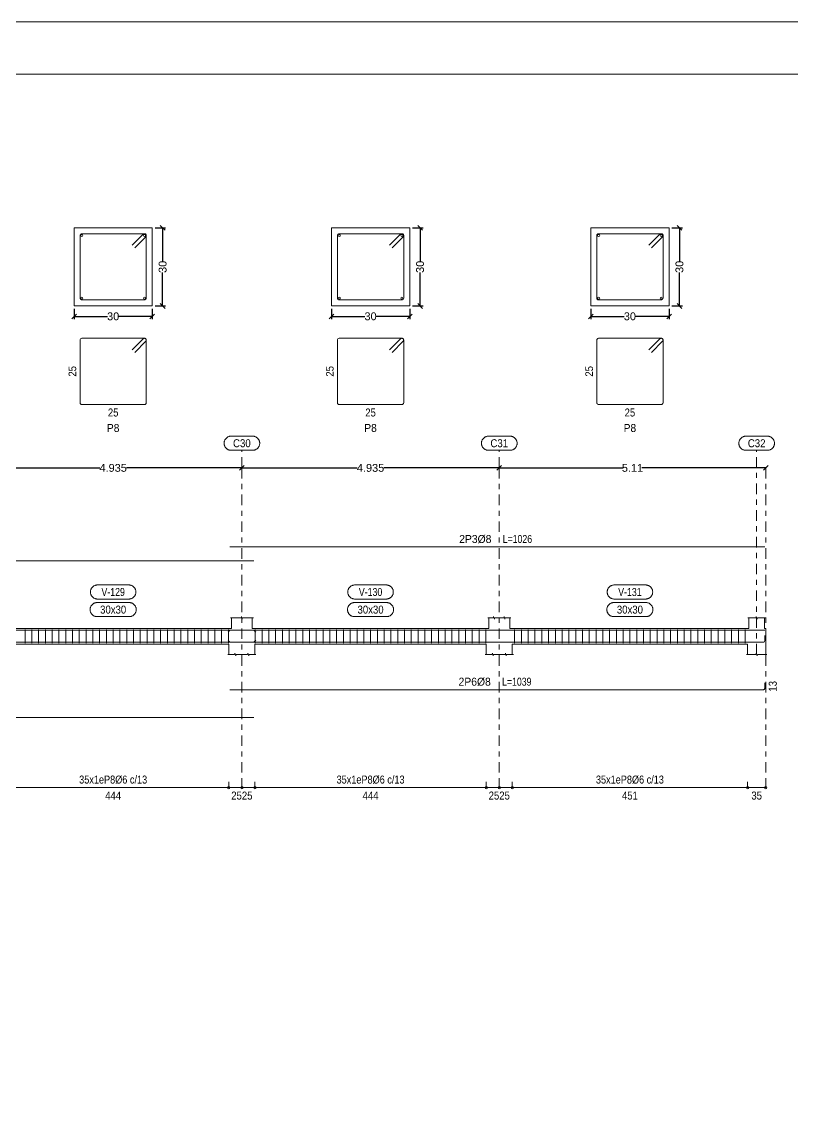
# Model space of a CAD drawing. Header units: millimetres. Extents: x 2 to 158, y -69 to 77.
# Drawn here: x 97.61 to 112.37, y -25.83 to -4.8 of the extents above; entities that cross this region are included whole.
import ezdxf
from ezdxf.enums import TextEntityAlignment as Align

# ---------------------------------------------------------------- set-up
doc = ezdxf.new("R2010")
doc.units = ezdxf.units.MM
doc.linetypes.add('CYPE_RAYAPUNTO', pattern=[0.4125, 0.2025, -0.105, 0, -0.105])
for name, color, linetype, lineweight in [('ALZ_ARM_LONG_ARM_TEXTOS', 3, 'Continuous', 9), ('ALZ_ARM_LONG_TXT_LONG', 3, 'Continuous', 9), ('ALZ_ARM_TRANS_TXT_EST', 3, 'Continuous', 9), ('ALZ_CONT_NUDOS', 122, 'Continuous', 9), ('ALZ_CONT_VIG_HORMIGON', 2, 'Continuous', 9), ('ALZ_COT_COT_ANCLAJES', 3, 'Continuous', 0), ('ALZ_COT_COT_EST', 3, 'Continuous', 0), ('ALZ_COT_COT_LIN_APOYOS', 2, 'CYPE_RAYAPUNTO', 0), ('ALZ_COT_LONGITUD_PROYECTADA', 122, 'Continuous', 0), ('ALZ_COT_TEXTOS_ESTRIBOS', 122, 'Continuous', 0), ('ALZ_REF_COT_LIN_AUX_COTA', 2, 'CYPE_RAYAPUNTO', 9), ('ALZ_REF_REF_NOMBRE', 3, 'Continuous', 9), ('ALZ_REF_REF_REFERENCIA', 3, 'Continuous', 9), ('ALZ_REF_TEXTO_REF_NOMBRE', 3, 'Continuous', 9), ('ALZ_REF_TEXTO_REF_REFERENCIA', 3, 'Continuous', 9), ('ARM_LONGITUDINAL_Ø8', 32, 'Continuous', 9), ('ARM_TRANSVERSAL_Ø6', 151, 'Continuous', 9), ('RECUAD_LIMITES', 2, 'Continuous', 0), ('RECUAD_MARCO', 1, 'Continuous', 20), ('SEC_CONT_VIG_HORMIGON_SECCION', 2, 'Continuous', 9), ('SEC_COTAS_SEC_DIM_VIGA', 122, 'Continuous', 0), ('SEC_COTAS_TEXTOS_DESPIECE_ESTRIBADO', 122, 'Continuous', 0), ('SEC_REF_TXT_POSICIONES_ARM_ESTRIBOS', 1, 'Continuous', 9)]:
    doc.layers.add(name, color=color, linetype=linetype, lineweight=lineweight)
doc.styles.add('CYPETXT_0.225_romans', font='arial.ttf', dxfattribs={"height": 0.15})
doc.styles.add('CYPETXT_romans', font='arial.ttf', dxfattribs={"height": 0.2})
doc.dimstyles.new('cype_oblique', dxfattribs={"dimtxt": 0.18, "dimasz": 0.18, "dimexe": 0.05625, "dimexo": 0.05625, "dimgap": 0, "dimtad": 0, "dimdec": 4, "dimzin": 0, "dimdsep": 46, "dimtxsty": 'CYPETXT_0.225_romans', "dimblk": 'OBLIQUE', "dimtsz": 0.045, "dimcen": 0.09, "dimadec": 0, "dimazin": 0, "dimtfac": 1, "dimtdec": 4, "dimtofl": 0, "dimtmove": 2, "dimatfit": 3, "dimfxl": 1, "dimtolj": 1, "dimtzin": 0, "dimarcsym": 0})

# ---------------------------------------------------------------- blocks, each defined once
blk = doc.blocks.new('*D140')
at = {"layer": 'Defpoints', "color": 0, "transparency": 16777216}
for p in [(98.605, -10.248), (100.105, -10.248), (100.105, -10.447)]:
    blk.add_point(p, dxfattribs=at)
at = {"layer": 'SEC_COTAS_SEC_DIM_VIGA', "color": 0, "lineweight": -2, "transparency": 16777216}
for p, q in [((98.56, -10.492), (98.65, -10.402)), ((98.605, -10.304), (98.605, -10.503)), ((98.605, -10.447), (99.248, -10.447)), ((100.105, -10.447), (99.462, -10.447)), ((100.06, -10.492), (100.15, -10.402)), ((100.105, -10.304), (100.105, -10.503))]:
    blk.add_line(p, q, dxfattribs=at)
at = {"layer": 'SEC_COTAS_SEC_DIM_VIGA', "color": 0, "transparency": 16777216, "insert": (99.355, -10.447), "char_height": 0.15, "attachment_point": 5, "style": 'CYPETXT_0.225_romans'}
blk.add_mtext('\\A1;30', dxfattribs=at)
blk = doc.blocks.new('_OBLIQUE')
at = {"color": 0, "linetype": 'ByBlock', "lineweight": -2}
blk.add_line((-0.5, -0.5), (0.5, 0.5), dxfattribs=at)
blk = doc.blocks.new('*D141')
at = {"layer": 'Defpoints', "color": 0, "transparency": 16777216}
for p in [(100.105, -8.748), (100.304, -8.748), (100.105, -10.248)]:
    blk.add_point(p, dxfattribs=at)
at = {"layer": 'SEC_COTAS_SEC_DIM_VIGA', "color": 0, "lineweight": -2, "transparency": 16777216}
for p, q in [((100.161, -8.748), (100.361, -8.748)), ((100.349, -8.793), (100.259, -8.703)), ((100.304, -8.748), (100.304, -9.39)), ((100.304, -10.248), (100.304, -9.605)), ((100.161, -10.248), (100.361, -10.248)), ((100.349, -10.293), (100.259, -10.203))]:
    blk.add_line(p, q, dxfattribs=at)
at = {"layer": 'SEC_COTAS_SEC_DIM_VIGA', "color": 0, "transparency": 16777216, "insert": (100.304, -9.498), "char_height": 0.15, "attachment_point": 5, "rotation": 90, "style": 'CYPETXT_0.225_romans'}
blk.add_mtext('\\A1;30', dxfattribs=at)
blk = doc.blocks.new('*D142')
at = {"layer": 'Defpoints', "color": 0, "transparency": 16777216}
for p in [(103.54, -10.248), (105.04, -10.248), (105.04, -10.447)]:
    blk.add_point(p, dxfattribs=at)
at = {"layer": 'SEC_COTAS_SEC_DIM_VIGA', "color": 0, "lineweight": -2, "transparency": 16777216}
for p, q in [((103.495, -10.492), (103.585, -10.402)), ((103.54, -10.304), (103.54, -10.503)), ((103.54, -10.447), (104.183, -10.447)), ((105.04, -10.447), (104.397, -10.447)), ((104.995, -10.492), (105.085, -10.402)), ((105.04, -10.304), (105.04, -10.503))]:
    blk.add_line(p, q, dxfattribs=at)
at = {"layer": 'SEC_COTAS_SEC_DIM_VIGA', "color": 0, "transparency": 16777216, "insert": (104.29, -10.447), "char_height": 0.15, "attachment_point": 5, "style": 'CYPETXT_0.225_romans'}
blk.add_mtext('\\A1;30', dxfattribs=at)
blk = doc.blocks.new('*D143')
at = {"layer": 'Defpoints', "color": 0, "transparency": 16777216}
for p in [(105.04, -8.748), (105.239, -8.748), (105.04, -10.248)]:
    blk.add_point(p, dxfattribs=at)
at = {"layer": 'SEC_COTAS_SEC_DIM_VIGA', "color": 0, "lineweight": -2, "transparency": 16777216}
for p, q in [((105.096, -8.748), (105.296, -8.748)), ((105.284, -8.793), (105.194, -8.703)), ((105.239, -8.748), (105.239, -9.39)), ((105.239, -10.248), (105.239, -9.605)), ((105.096, -10.248), (105.296, -10.248)), ((105.284, -10.293), (105.194, -10.203))]:
    blk.add_line(p, q, dxfattribs=at)
at = {"layer": 'SEC_COTAS_SEC_DIM_VIGA', "color": 0, "transparency": 16777216, "insert": (105.239, -9.498), "char_height": 0.15, "attachment_point": 5, "rotation": 90, "style": 'CYPETXT_0.225_romans'}
blk.add_mtext('\\A1;30', dxfattribs=at)
blk = doc.blocks.new('*D144')
at = {"layer": 'Defpoints', "color": 0, "transparency": 16777216}
for p in [(108.512, -10.248), (110.012, -10.248), (110.012, -10.447)]:
    blk.add_point(p, dxfattribs=at)
at = {"layer": 'SEC_COTAS_SEC_DIM_VIGA', "color": 0, "lineweight": -2, "transparency": 16777216}
for p, q in [((108.467, -10.492), (108.557, -10.402)), ((108.512, -10.304), (108.512, -10.503)), ((108.512, -10.447), (109.155, -10.447)), ((110.012, -10.447), (109.37, -10.447)), ((109.967, -10.492), (110.057, -10.402)), ((110.012, -10.304), (110.012, -10.503))]:
    blk.add_line(p, q, dxfattribs=at)
at = {"layer": 'SEC_COTAS_SEC_DIM_VIGA', "color": 0, "transparency": 16777216, "insert": (109.262, -10.447), "char_height": 0.15, "attachment_point": 5, "style": 'CYPETXT_0.225_romans'}
blk.add_mtext('\\A1;30', dxfattribs=at)
blk = doc.blocks.new('*D145')
at = {"layer": 'Defpoints', "color": 0, "transparency": 16777216}
for p in [(110.012, -8.748), (110.212, -8.748), (110.012, -10.248)]:
    blk.add_point(p, dxfattribs=at)
at = {"layer": 'SEC_COTAS_SEC_DIM_VIGA', "color": 0, "lineweight": -2, "transparency": 16777216}
for p, q in [((110.069, -8.748), (110.268, -8.748)), ((110.257, -8.793), (110.167, -8.703)), ((110.212, -8.748), (110.212, -9.39)), ((110.212, -10.248), (110.212, -9.605)), ((110.069, -10.248), (110.268, -10.248)), ((110.257, -10.293), (110.167, -10.203))]:
    blk.add_line(p, q, dxfattribs=at)
at = {"layer": 'SEC_COTAS_SEC_DIM_VIGA', "color": 0, "transparency": 16777216, "insert": (110.212, -9.498), "char_height": 0.15, "attachment_point": 5, "rotation": 90, "style": 'CYPETXT_0.225_romans'}
blk.add_mtext('\\A1;30', dxfattribs=at)
blk = doc.blocks.new('*D151')
at = {"layer": 'ALZ_COT_LONGITUD_PROYECTADA', "color": 0, "lineweight": -2, "transparency": 16777216}
for p, q in [((96.842, -13.396), (96.932, -13.306)), ((96.887, -13.351), (99.098, -13.351)), ((101.822, -13.351), (99.612, -13.351)), ((101.777, -13.396), (101.867, -13.306))]:
    blk.add_line(p, q, dxfattribs=at)
at = {"layer": 'Defpoints', "color": 0, "transparency": 16777216}
for p in [(96.887, -13.351), (96.887, -13.351), (101.822, -13.351)]:
    blk.add_point(p, dxfattribs=at)
at = {"layer": 'ALZ_COT_LONGITUD_PROYECTADA', "color": 0, "transparency": 16777216, "insert": (99.355, -13.351), "char_height": 0.15, "attachment_point": 5, "style": 'CYPETXT_0.225_romans'}
blk.add_mtext('\\A1;4.935', dxfattribs=at)
blk = doc.blocks.new('*D152')
at = {"layer": 'ALZ_COT_LONGITUD_PROYECTADA', "color": 0, "lineweight": -2, "transparency": 16777216}
for p, q in [((101.777, -13.396), (101.867, -13.306)), ((101.822, -13.351), (104.033, -13.351)), ((106.757, -13.351), (104.547, -13.351)), ((106.712, -13.396), (106.802, -13.306))]:
    blk.add_line(p, q, dxfattribs=at)
at = {"layer": 'Defpoints', "color": 0, "transparency": 16777216}
for p in [(101.822, -13.351), (101.822, -13.351), (106.757, -13.351)]:
    blk.add_point(p, dxfattribs=at)
at = {"layer": 'ALZ_COT_LONGITUD_PROYECTADA', "color": 0, "transparency": 16777216, "insert": (104.29, -13.351), "char_height": 0.15, "attachment_point": 5, "style": 'CYPETXT_0.225_romans'}
blk.add_mtext('\\A1;4.935', dxfattribs=at)
blk = doc.blocks.new('*D153')
at = {"layer": 'ALZ_COT_LONGITUD_PROYECTADA', "color": 0, "lineweight": -2, "transparency": 16777216}
for p, q in [((106.712, -13.396), (106.802, -13.306)), ((106.757, -13.351), (109.132, -13.351)), ((111.867, -13.351), (109.493, -13.351)), ((111.822, -13.396), (111.912, -13.306))]:
    blk.add_line(p, q, dxfattribs=at)
at = {"layer": 'Defpoints', "color": 0, "transparency": 16777216}
for p in [(106.757, -13.351), (106.757, -13.351), (111.867, -13.351)]:
    blk.add_point(p, dxfattribs=at)
at = {"layer": 'ALZ_COT_LONGITUD_PROYECTADA', "color": 0, "transparency": 16777216, "insert": (109.312, -13.351), "char_height": 0.15, "attachment_point": 5, "style": 'CYPETXT_0.225_romans'}
blk.add_mtext('\\A1;5.11', dxfattribs=at)

msp = doc.modelspace()

# ---------------------------------------------------------------- linework, layer by layer
at = {"layer": 'ALZ_CONT_NUDOS'}
for p, q in [((101.62248, -16.42611), (101.62248, -16.22611)), ((102.02248, -16.42611), (102.02248, -16.22611)), ((106.55748, -16.42611), (106.55748, -16.22611)), ((106.95748, -16.42611), (106.95748, -16.22611)), ((111.54248, -16.42611), (111.54248, -16.22611)), ((111.84248, -16.42611), (111.84248, -16.22611)), ((101.57248, -16.42611), (101.62248, -16.42611)), ((102.07248, -16.42611), (102.02248, -16.42611)), ((106.50748, -16.42611), (106.55748, -16.42611)), ((107.00748, -16.42611), (106.95748, -16.42611)), ((111.51748, -16.42611), (111.54248, -16.42611)), ((111.86748, -16.42611), (111.84248, -16.42611)), ((101.57248, -16.72611), (101.57248, -16.92611)), ((102.07248, -16.72611), (102.07248, -16.92611)), ((106.50748, -16.72611), (106.50748, -16.92611)), ((107.00748, -16.72611), (107.00748, -16.92611)), ((111.51748, -16.72611), (111.51748, -16.92611)), ((111.86748, -16.72611), (111.86748, -16.92611))]:
    msp.add_line(p, q, dxfattribs=at)
for points in [[(101.60248, -16.22611), (101.80748, -16.22611), (101.81498, -16.20111), (101.82998, -16.25111), (101.83748, -16.22611), (102.04248, -16.22611)], [(106.53748, -16.22611), (106.64248, -16.22611), (106.64998, -16.20111), (106.66498, -16.25111), (106.67248, -16.22611), (106.77748, -16.22611)], [(106.73748, -16.22611), (106.84248, -16.22611), (106.84998, -16.20111), (106.86498, -16.25111), (106.87248, -16.22611), (106.97748, -16.22611)], [(111.52248, -16.22611), (111.67748, -16.22611), (111.68498, -16.20111), (111.69998, -16.25111), (111.70748, -16.22611), (111.86248, -16.22611)], [(111.86748, -16.42611), (111.86748, -16.72611)], [(101.55248, -16.92611), (101.68248, -16.92611), (101.68998, -16.90111), (101.70498, -16.95111), (101.71248, -16.92611), (101.84248, -16.92611)], [(101.80248, -16.92611), (101.93248, -16.92611), (101.93998, -16.90111), (101.95498, -16.95111), (101.96248, -16.92611), (102.09248, -16.92611)], [(106.48748, -16.92611), (106.61748, -16.92611), (106.62498, -16.90111), (106.63998, -16.95111), (106.64748, -16.92611), (106.77748, -16.92611)], [(106.73748, -16.92611), (106.86748, -16.92611), (106.87498, -16.90111), (106.88998, -16.95111), (106.89748, -16.92611), (107.02748, -16.92611)], [(111.49748, -16.92611), (111.67748, -16.92611), (111.68498, -16.90111), (111.69998, -16.95111), (111.70748, -16.92611), (111.88748, -16.92611)]]:
    msp.add_lwpolyline(points, dxfattribs=at)
at = {"layer": 'ALZ_CONT_VIG_HORMIGON'}
for p, q in [((97.13748, -16.42611), (101.57248, -16.42611)), ((102.07248, -16.42611), (106.50748, -16.42611)), ((107.00748, -16.42611), (111.51748, -16.42611)), ((97.13748, -16.72611), (101.57248, -16.72611)), ((102.07248, -16.72611), (106.50748, -16.72611)), ((107.00748, -16.72611), (111.51748, -16.72611))]:
    msp.add_line(p, q, dxfattribs=at)
at = {"layer": 'ALZ_COT_COT_EST'}
for p, q in [((101.57248, -19.47642), (101.57248, -19.36392)), ((101.82248, -19.47642), (101.82248, -19.36392)), ((102.07248, -19.47642), (102.07248, -19.36392)), ((106.50748, -19.47642), (106.50748, -19.36392)), ((106.75748, -19.47642), (106.75748, -19.36392)), ((107.00748, -19.47642), (107.00748, -19.36392)), ((111.51748, -19.47642), (111.51748, -19.36392))]:
    msp.add_line(p, q, dxfattribs=at)
for points in [[(97.13748, -19.47642), (101.57248, -19.47642), (101.57248, -19.36392)], [(101.57248, -19.47642), (101.82248, -19.47642), (101.82248, -19.36392)], [(101.82248, -19.47642), (102.07248, -19.47642), (102.07248, -19.36392)], [(102.07248, -19.47642), (106.50748, -19.47642), (106.50748, -19.36392)], [(106.50748, -19.47642), (106.75748, -19.47642), (106.75748, -19.36392)], [(106.75748, -19.47642), (107.00748, -19.47642), (107.00748, -19.36392)], [(107.00748, -19.47642), (111.51748, -19.47642), (111.51748, -19.36392)], [(111.51748, -19.47642), (111.86748, -19.47642), (111.86748, -19.36392)]]:
    msp.add_lwpolyline(points, dxfattribs=at)
for centre in [(101.57248, -19.47642), (101.57248, -19.47642), (101.82248, -19.47642), (101.82248, -19.47642), (102.07248, -19.47642), (102.07248, -19.47642), (106.50748, -19.47642), (106.50748, -19.47642), (106.75748, -19.47642), (106.75748, -19.47642), (107.00748, -19.47642), (107.00748, -19.47642), (111.51748, -19.47642), (111.51748, -19.47642), (111.86748, -19.47642)]:
    msp.add_circle(centre, 0.0225, dxfattribs=at)
at = {"layer": 'ALZ_COT_COT_LIN_APOYOS'}
for p, q in [((101.82248, -13.35053), (101.82248, -19.47642)), ((106.75748, -13.35053), (106.75748, -19.47642)), ((111.86748, -13.35053), (111.86748, -19.47642))]:
    msp.add_line(p, q, dxfattribs=at)
at = {"layer": 'ALZ_REF_COT_LIN_AUX_COTA'}
for p, q in [((101.82248, -13.35053), (101.82248, -13.01303)), ((106.75748, -13.35053), (106.75748, -13.01303)), ((111.69248, -13.35053), (111.69248, -13.01303)), ((111.69248, -16.92611), (111.69248, -13.35053))]:
    msp.add_line(p, q, dxfattribs=at)
at = {"layer": 'ALZ_REF_REF_NOMBRE'}
for points in [[(99.65648, -15.59361), (99.6655, -15.59391), (99.67447, -15.59481), (99.68337, -15.59631), (99.69215, -15.5984), (99.70076, -15.60108), (99.70918, -15.60432), (99.71737, -15.60812), (99.72528, -15.61245), (99.73288, -15.61731), (99.74014, -15.62266), (99.74703, -15.62848), (99.75352, -15.63476), (99.75957, -15.64145), (99.76516, -15.64853), (99.77027, -15.65597), (99.77487, -15.66373), (99.77894, -15.67178), (99.78246, -15.68009), (99.78542, -15.68861), (99.7878, -15.69731), (99.7896, -15.70615), (99.7908, -15.71509), (99.7914, -15.7241), (99.7914, -15.73312), (99.7908, -15.74212), (99.7896, -15.75106), (99.7878, -15.7599), (99.78542, -15.7686), (99.78246, -15.77713), (99.77894, -15.78543), (99.77487, -15.79349), (99.77027, -15.80125), (99.76516, -15.80869), (99.75957, -15.81577), (99.75352, -15.82246), (99.74703, -15.82873), (99.74014, -15.83456), (99.73288, -15.83991), (99.72528, -15.84476), (99.71737, -15.8491), (99.70918, -15.8529), (99.70076, -15.85614), (99.69215, -15.85881), (99.68337, -15.8609), (99.67447, -15.8624), (99.6655, -15.86331), (99.65648, -15.86361), (99.05348, -15.86361), (99.04446, -15.86331), (99.03548, -15.8624), (99.02659, -15.8609), (99.01781, -15.85881), (99.0092, -15.85614), (99.00078, -15.8529), (98.99259, -15.8491), (98.98468, -15.84476), (98.97708, -15.83991), (98.96981, -15.83456), (98.96292, -15.82873), (98.95644, -15.82246), (98.95039, -15.81577), (98.94479, -15.80869), (98.93969, -15.80125), (98.93509, -15.79349), (98.93102, -15.78543), (98.9275, -15.77713), (98.92454, -15.7686), (98.92216, -15.7599), (98.92036, -15.75106), (98.91916, -15.74212), (98.91855, -15.73312), (98.91855, -15.7241), (98.91916, -15.71509), (98.92036, -15.70615), (98.92216, -15.69731), (98.92454, -15.68861), (98.9275, -15.68009), (98.93102, -15.67178), (98.93509, -15.66373), (98.93969, -15.65597), (98.94479, -15.64853), (98.95039, -15.64145), (98.95644, -15.63476), (98.96292, -15.62848), (98.96981, -15.62266), (98.97708, -15.61731), (98.98468, -15.61245), (98.99259, -15.60812), (99.00078, -15.60432), (99.0092, -15.60108), (99.01781, -15.5984), (99.02659, -15.59631), (99.03548, -15.59481), (99.04446, -15.59391), (99.05348, -15.59361), (99.65648, -15.59361)], [(104.59148, -15.59361), (104.6005, -15.59391), (104.60947, -15.59481), (104.61837, -15.59631), (104.62715, -15.5984), (104.63576, -15.60108), (104.64418, -15.60432), (104.65237, -15.60812), (104.66028, -15.61245), (104.66788, -15.61731), (104.67514, -15.62266), (104.68203, -15.62848), (104.68852, -15.63476), (104.69457, -15.64145), (104.70016, -15.64853), (104.70527, -15.65597), (104.70987, -15.66373), (104.71394, -15.67178), (104.71746, -15.68009), (104.72042, -15.68861), (104.7228, -15.69731), (104.7246, -15.70615), (104.7258, -15.71509), (104.7264, -15.7241), (104.7264, -15.73312), (104.7258, -15.74212), (104.7246, -15.75106), (104.7228, -15.7599), (104.72042, -15.7686), (104.71746, -15.77713), (104.71394, -15.78543), (104.70987, -15.79349), (104.70527, -15.80125), (104.70016, -15.80869), (104.69457, -15.81577), (104.68852, -15.82246), (104.68203, -15.82873), (104.67514, -15.83456), (104.66788, -15.83991), (104.66028, -15.84476), (104.65237, -15.8491), (104.64418, -15.8529), (104.63576, -15.85614), (104.62715, -15.85881), (104.61837, -15.8609), (104.60947, -15.8624), (104.6005, -15.86331), (104.59148, -15.86361), (103.98848, -15.86361), (103.97946, -15.86331), (103.97048, -15.8624), (103.96159, -15.8609), (103.95281, -15.85881), (103.9442, -15.85614), (103.93578, -15.8529), (103.92759, -15.8491), (103.91968, -15.84476), (103.91208, -15.83991), (103.90481, -15.83456), (103.89792, -15.82873), (103.89144, -15.82246), (103.88539, -15.81577), (103.87979, -15.80869), (103.87469, -15.80125), (103.87009, -15.79349), (103.86602, -15.78543), (103.8625, -15.77713), (103.85954, -15.7686), (103.85716, -15.7599), (103.85536, -15.75106), (103.85416, -15.74212), (103.85355, -15.73312), (103.85355, -15.7241), (103.85416, -15.71509), (103.85536, -15.70615), (103.85716, -15.69731), (103.85954, -15.68861), (103.8625, -15.68009), (103.86602, -15.67178), (103.87009, -15.66373), (103.87469, -15.65597), (103.87979, -15.64853), (103.88539, -15.64145), (103.89144, -15.63476), (103.89792, -15.62848), (103.90481, -15.62266), (103.91208, -15.61731), (103.91968, -15.61245), (103.92759, -15.60812), (103.93578, -15.60432), (103.9442, -15.60108), (103.95281, -15.5984), (103.96159, -15.59631), (103.97048, -15.59481), (103.97946, -15.59391), (103.98848, -15.59361), (104.59148, -15.59361)], [(109.56398, -15.59361), (109.573, -15.59391), (109.58197, -15.59481), (109.59087, -15.59631), (109.59965, -15.5984), (109.60826, -15.60108), (109.61668, -15.60432), (109.62487, -15.60812), (109.63278, -15.61245), (109.64038, -15.61731), (109.64764, -15.62266), (109.65453, -15.62848), (109.66102, -15.63476), (109.66707, -15.64145), (109.67266, -15.64853), (109.67777, -15.65597), (109.68237, -15.66373), (109.68644, -15.67178), (109.68996, -15.68009), (109.69292, -15.68861), (109.6953, -15.69731), (109.6971, -15.70615), (109.6983, -15.71509), (109.6989, -15.7241), (109.6989, -15.73312), (109.6983, -15.74212), (109.6971, -15.75106), (109.6953, -15.7599), (109.69292, -15.7686), (109.68996, -15.77713), (109.68644, -15.78543), (109.68237, -15.79349), (109.67777, -15.80125), (109.67266, -15.80869), (109.66707, -15.81577), (109.66102, -15.82246), (109.65453, -15.82873), (109.64764, -15.83456), (109.64038, -15.83991), (109.63278, -15.84476), (109.62487, -15.8491), (109.61668, -15.8529), (109.60826, -15.85614), (109.59965, -15.85881), (109.59087, -15.8609), (109.58197, -15.8624), (109.573, -15.86331), (109.56398, -15.86361), (108.96098, -15.86361), (108.95196, -15.86331), (108.94298, -15.8624), (108.93409, -15.8609), (108.92531, -15.85881), (108.9167, -15.85614), (108.90828, -15.8529), (108.90009, -15.8491), (108.89218, -15.84476), (108.88458, -15.83991), (108.87731, -15.83456), (108.87042, -15.82873), (108.86394, -15.82246), (108.85789, -15.81577), (108.85229, -15.80869), (108.84719, -15.80125), (108.84259, -15.79349), (108.83852, -15.78543), (108.835, -15.77713), (108.83204, -15.7686), (108.82966, -15.7599), (108.82786, -15.75106), (108.82666, -15.74212), (108.82605, -15.73312), (108.82605, -15.7241), (108.82666, -15.71509), (108.82786, -15.70615), (108.82966, -15.69731), (108.83204, -15.68861), (108.835, -15.68009), (108.83852, -15.67178), (108.84259, -15.66373), (108.84719, -15.65597), (108.85229, -15.64853), (108.85789, -15.64145), (108.86394, -15.63476), (108.87042, -15.62848), (108.87731, -15.62266), (108.88458, -15.61731), (108.89218, -15.61245), (108.90009, -15.60812), (108.90828, -15.60432), (108.9167, -15.60108), (108.92531, -15.5984), (108.93409, -15.59631), (108.94298, -15.59481), (108.95196, -15.59391), (108.96098, -15.59361), (109.56398, -15.59361)], [(99.6621, -15.93111), (99.67112, -15.93141), (99.6801, -15.93231), (99.68899, -15.93381), (99.69777, -15.9359), (99.70639, -15.93858), (99.71481, -15.94182), (99.72299, -15.94562), (99.7309, -15.94995), (99.73851, -15.95481), (99.74577, -15.96016), (99.75266, -15.96598), (99.75914, -15.97226), (99.7652, -15.97895), (99.77079, -15.98603), (99.77589, -15.99347), (99.78049, -16.00123), (99.78456, -16.00928), (99.78808, -16.01759), (99.79104, -16.02611), (99.79343, -16.03481), (99.79522, -16.04365), (99.79643, -16.05259), (99.79703, -16.0616), (99.79703, -16.07062), (99.79643, -16.07962), (99.79522, -16.08856), (99.79343, -16.0974), (99.79104, -16.1061), (99.78808, -16.11463), (99.78456, -16.12293), (99.78049, -16.13099), (99.77589, -16.13875), (99.77079, -16.14619), (99.7652, -16.15327), (99.75914, -16.15996), (99.75266, -16.16623), (99.74577, -16.17206), (99.73851, -16.17741), (99.7309, -16.18226), (99.72299, -16.1866), (99.71481, -16.1904), (99.70639, -16.19364), (99.69777, -16.19631), (99.68899, -16.1984), (99.6801, -16.1999), (99.67112, -16.20081), (99.6621, -16.20111), (99.04785, -16.20111), (99.03884, -16.20081), (99.02986, -16.1999), (99.02096, -16.1984), (99.01219, -16.19631), (99.00357, -16.19364), (98.99515, -16.1904), (98.98697, -16.1866), (98.97906, -16.18226), (98.97145, -16.17741), (98.96419, -16.17206), (98.9573, -16.16623), (98.95081, -16.15996), (98.94476, -16.15327), (98.93917, -16.14619), (98.93406, -16.13875), (98.92947, -16.13099), (98.9254, -16.12293), (98.92187, -16.11463), (98.91891, -16.1061), (98.91653, -16.0974), (98.91473, -16.08856), (98.91353, -16.07962), (98.91293, -16.07062), (98.91293, -16.0616), (98.91353, -16.05259), (98.91473, -16.04365), (98.91653, -16.03481), (98.91891, -16.02611), (98.92187, -16.01759), (98.9254, -16.00928), (98.92947, -16.00123), (98.93406, -15.99347), (98.93917, -15.98603), (98.94476, -15.97895), (98.95081, -15.97226), (98.9573, -15.96598), (98.96419, -15.96016), (98.97145, -15.95481), (98.97906, -15.94995), (98.98697, -15.94562), (98.99515, -15.94182), (99.00357, -15.93858), (99.01219, -15.9359), (99.02096, -15.93381), (99.02986, -15.93231), (99.03884, -15.93141), (99.04785, -15.93111), (99.6621, -15.93111)], [(104.5971, -15.93111), (104.60612, -15.93141), (104.6151, -15.93231), (104.62399, -15.93381), (104.63277, -15.9359), (104.64139, -15.93858), (104.64981, -15.94182), (104.65799, -15.94562), (104.6659, -15.94995), (104.67351, -15.95481), (104.68077, -15.96016), (104.68766, -15.96598), (104.69414, -15.97226), (104.7002, -15.97895), (104.70579, -15.98603), (104.71089, -15.99347), (104.71549, -16.00123), (104.71956, -16.00928), (104.72308, -16.01759), (104.72604, -16.02611), (104.72843, -16.03481), (104.73022, -16.04365), (104.73143, -16.05259), (104.73203, -16.0616), (104.73203, -16.07062), (104.73143, -16.07962), (104.73022, -16.08856), (104.72843, -16.0974), (104.72604, -16.1061), (104.72308, -16.11463), (104.71956, -16.12293), (104.71549, -16.13099), (104.71089, -16.13875), (104.70579, -16.14619), (104.7002, -16.15327), (104.69414, -16.15996), (104.68766, -16.16623), (104.68077, -16.17206), (104.67351, -16.17741), (104.6659, -16.18226), (104.65799, -16.1866), (104.64981, -16.1904), (104.64139, -16.19364), (104.63277, -16.19631), (104.62399, -16.1984), (104.6151, -16.1999), (104.60612, -16.20081), (104.5971, -16.20111), (103.98285, -16.20111), (103.97384, -16.20081), (103.96486, -16.1999), (103.95596, -16.1984), (103.94719, -16.19631), (103.93857, -16.19364), (103.93015, -16.1904), (103.92197, -16.1866), (103.91406, -16.18226), (103.90645, -16.17741), (103.89919, -16.17206), (103.8923, -16.16623), (103.88581, -16.15996), (103.87976, -16.15327), (103.87417, -16.14619), (103.86906, -16.13875), (103.86447, -16.13099), (103.8604, -16.12293), (103.85687, -16.11463), (103.85391, -16.1061), (103.85153, -16.0974), (103.84973, -16.08856), (103.84853, -16.07962), (103.84793, -16.07062), (103.84793, -16.0616), (103.84853, -16.05259), (103.84973, -16.04365), (103.85153, -16.03481), (103.85391, -16.02611), (103.85687, -16.01759), (103.8604, -16.00928), (103.86447, -16.00123), (103.86906, -15.99347), (103.87417, -15.98603), (103.87976, -15.97895), (103.88581, -15.97226), (103.8923, -15.96598), (103.89919, -15.96016), (103.90645, -15.95481), (103.91406, -15.94995), (103.92197, -15.94562), (103.93015, -15.94182), (103.93857, -15.93858), (103.94719, -15.9359), (103.95596, -15.93381), (103.96486, -15.93231), (103.97384, -15.93141), (103.98285, -15.93111), (104.5971, -15.93111)], [(109.5696, -15.93111), (109.57862, -15.93141), (109.5876, -15.93231), (109.59649, -15.93381), (109.60527, -15.9359), (109.61389, -15.93858), (109.62231, -15.94182), (109.63049, -15.94562), (109.6384, -15.94995), (109.64601, -15.95481), (109.65327, -15.96016), (109.66016, -15.96598), (109.66664, -15.97226), (109.6727, -15.97895), (109.67829, -15.98603), (109.68339, -15.99347), (109.68799, -16.00123), (109.69206, -16.00928), (109.69558, -16.01759), (109.69854, -16.02611), (109.70093, -16.03481), (109.70272, -16.04365), (109.70393, -16.05259), (109.70453, -16.0616), (109.70453, -16.07062), (109.70393, -16.07962), (109.70272, -16.08856), (109.70093, -16.0974), (109.69854, -16.1061), (109.69558, -16.11463), (109.69206, -16.12293), (109.68799, -16.13099), (109.68339, -16.13875), (109.67829, -16.14619), (109.6727, -16.15327), (109.66664, -16.15996), (109.66016, -16.16623), (109.65327, -16.17206), (109.64601, -16.17741), (109.6384, -16.18226), (109.63049, -16.1866), (109.62231, -16.1904), (109.61389, -16.19364), (109.60527, -16.19631), (109.59649, -16.1984), (109.5876, -16.1999), (109.57862, -16.20081), (109.5696, -16.20111), (108.95535, -16.20111), (108.94634, -16.20081), (108.93736, -16.1999), (108.92846, -16.1984), (108.91969, -16.19631), (108.91107, -16.19364), (108.90265, -16.1904), (108.89447, -16.1866), (108.88656, -16.18226), (108.87895, -16.17741), (108.87169, -16.17206), (108.8648, -16.16623), (108.85831, -16.15996), (108.85226, -16.15327), (108.84667, -16.14619), (108.84156, -16.13875), (108.83697, -16.13099), (108.8329, -16.12293), (108.82937, -16.11463), (108.82641, -16.1061), (108.82403, -16.0974), (108.82223, -16.08856), (108.82103, -16.07962), (108.82043, -16.07062), (108.82043, -16.0616), (108.82103, -16.05259), (108.82223, -16.04365), (108.82403, -16.03481), (108.82641, -16.02611), (108.82937, -16.01759), (108.8329, -16.00928), (108.83697, -16.00123), (108.84156, -15.99347), (108.84667, -15.98603), (108.85226, -15.97895), (108.85831, -15.97226), (108.8648, -15.96598), (108.87169, -15.96016), (108.87895, -15.95481), (108.88656, -15.94995), (108.89447, -15.94562), (108.90265, -15.94182), (108.91107, -15.93858), (108.91969, -15.9359), (108.92846, -15.93381), (108.93736, -15.93231), (108.94634, -15.93141), (108.95535, -15.93111), (109.5696, -15.93111)]]:
    msp.add_lwpolyline(points, close=True, dxfattribs=at)
at = {"layer": 'ALZ_REF_REF_REFERENCIA'}
for points in [[(102.02948, -12.74303), (102.0385, -12.74333), (102.04747, -12.74424), (102.05637, -12.74574), (102.06515, -12.74783), (102.07376, -12.7505), (102.08218, -12.75374), (102.09037, -12.75754), (102.09828, -12.76188), (102.10588, -12.76673), (102.11314, -12.77208), (102.12003, -12.77791), (102.12652, -12.78418), (102.13257, -12.79087), (102.13816, -12.79795), (102.14327, -12.80539), (102.14787, -12.81315), (102.15194, -12.8212), (102.15546, -12.82951), (102.15842, -12.83803), (102.1608, -12.84674), (102.1626, -12.85558), (102.1638, -12.86452), (102.1644, -12.87352), (102.1644, -12.88254), (102.1638, -12.89154), (102.1626, -12.90049), (102.1608, -12.90933), (102.15842, -12.91803), (102.15546, -12.92655), (102.15194, -12.93486), (102.14787, -12.94291), (102.14327, -12.95067), (102.13816, -12.95811), (102.13257, -12.96519), (102.12652, -12.97188), (102.12003, -12.97815), (102.11314, -12.98398), (102.10588, -12.98933), (102.09828, -12.99419), (102.09037, -12.99852), (102.08218, -13.00232), (102.07376, -13.00556), (102.06515, -13.00823), (102.05637, -13.01033), (102.04747, -13.01183), (102.0385, -13.01273), (102.02948, -13.01303), (101.61548, -13.01303), (101.60646, -13.01273), (101.59748, -13.01183), (101.58859, -13.01033), (101.57981, -13.00823), (101.5712, -13.00556), (101.56278, -13.00232), (101.55459, -12.99852), (101.54668, -12.99419), (101.53908, -12.98933), (101.53181, -12.98398), (101.52492, -12.97815), (101.51844, -12.97188), (101.51239, -12.96519), (101.50679, -12.95811), (101.50169, -12.95067), (101.49709, -12.94291), (101.49302, -12.93486), (101.4895, -12.92655), (101.48654, -12.91803), (101.48416, -12.90933), (101.48236, -12.90049), (101.48116, -12.89154), (101.48055, -12.88254), (101.48055, -12.87352), (101.48116, -12.86452), (101.48236, -12.85558), (101.48416, -12.84674), (101.48654, -12.83803), (101.4895, -12.82951), (101.49302, -12.8212), (101.49709, -12.81315), (101.50169, -12.80539), (101.50679, -12.79795), (101.51239, -12.79087), (101.51844, -12.78418), (101.52492, -12.77791), (101.53181, -12.77208), (101.53908, -12.76673), (101.54668, -12.76188), (101.55459, -12.75754), (101.56278, -12.75374), (101.5712, -12.7505), (101.57981, -12.74783), (101.58859, -12.74574), (101.59748, -12.74424), (101.60646, -12.74333), (101.61548, -12.74303), (102.02948, -12.74303)], [(106.96448, -12.74303), (106.9735, -12.74333), (106.98247, -12.74424), (106.99137, -12.74574), (107.00015, -12.74783), (107.00876, -12.7505), (107.01718, -12.75374), (107.02537, -12.75754), (107.03328, -12.76188), (107.04088, -12.76673), (107.04814, -12.77208), (107.05503, -12.77791), (107.06152, -12.78418), (107.06757, -12.79087), (107.07316, -12.79795), (107.07827, -12.80539), (107.08287, -12.81315), (107.08694, -12.8212), (107.09046, -12.82951), (107.09342, -12.83803), (107.0958, -12.84674), (107.0976, -12.85558), (107.0988, -12.86452), (107.0994, -12.87352), (107.0994, -12.88254), (107.0988, -12.89154), (107.0976, -12.90049), (107.0958, -12.90933), (107.09342, -12.91803), (107.09046, -12.92655), (107.08694, -12.93486), (107.08287, -12.94291), (107.07827, -12.95067), (107.07316, -12.95811), (107.06757, -12.96519), (107.06152, -12.97188), (107.05503, -12.97815), (107.04814, -12.98398), (107.04088, -12.98933), (107.03328, -12.99419), (107.02537, -12.99852), (107.01718, -13.00232), (107.00876, -13.00556), (107.00015, -13.00823), (106.99137, -13.01033), (106.98247, -13.01183), (106.9735, -13.01273), (106.96448, -13.01303), (106.55048, -13.01303), (106.54146, -13.01273), (106.53248, -13.01183), (106.52359, -13.01033), (106.51481, -13.00823), (106.5062, -13.00556), (106.49778, -13.00232), (106.48959, -12.99852), (106.48168, -12.99419), (106.47408, -12.98933), (106.46681, -12.98398), (106.45992, -12.97815), (106.45344, -12.97188), (106.44739, -12.96519), (106.44179, -12.95811), (106.43669, -12.95067), (106.43209, -12.94291), (106.42802, -12.93486), (106.4245, -12.92655), (106.42154, -12.91803), (106.41916, -12.90933), (106.41736, -12.90049), (106.41616, -12.89154), (106.41555, -12.88254), (106.41555, -12.87352), (106.41616, -12.86452), (106.41736, -12.85558), (106.41916, -12.84674), (106.42154, -12.83803), (106.4245, -12.82951), (106.42802, -12.8212), (106.43209, -12.81315), (106.43669, -12.80539), (106.44179, -12.79795), (106.44739, -12.79087), (106.45344, -12.78418), (106.45992, -12.77791), (106.46681, -12.77208), (106.47408, -12.76673), (106.48168, -12.76188), (106.48959, -12.75754), (106.49778, -12.75374), (106.5062, -12.7505), (106.51481, -12.74783), (106.52359, -12.74574), (106.53248, -12.74424), (106.54146, -12.74333), (106.55048, -12.74303), (106.96448, -12.74303)], [(111.89948, -12.74303), (111.9085, -12.74333), (111.91747, -12.74424), (111.92637, -12.74574), (111.93515, -12.74783), (111.94376, -12.7505), (111.95218, -12.75374), (111.96037, -12.75754), (111.96828, -12.76188), (111.97588, -12.76673), (111.98314, -12.77208), (111.99003, -12.77791), (111.99652, -12.78418), (112.00257, -12.79087), (112.00816, -12.79795), (112.01327, -12.80539), (112.01787, -12.81315), (112.02194, -12.8212), (112.02546, -12.82951), (112.02842, -12.83803), (112.0308, -12.84674), (112.0326, -12.85558), (112.0338, -12.86452), (112.0344, -12.87352), (112.0344, -12.88254), (112.0338, -12.89154), (112.0326, -12.90049), (112.0308, -12.90933), (112.02842, -12.91803), (112.02546, -12.92655), (112.02194, -12.93486), (112.01787, -12.94291), (112.01327, -12.95067), (112.00816, -12.95811), (112.00257, -12.96519), (111.99652, -12.97188), (111.99003, -12.97815), (111.98314, -12.98398), (111.97588, -12.98933), (111.96828, -12.99419), (111.96037, -12.99852), (111.95218, -13.00232), (111.94376, -13.00556), (111.93515, -13.00823), (111.92637, -13.01033), (111.91747, -13.01183), (111.9085, -13.01273), (111.89948, -13.01303), (111.48548, -13.01303), (111.47646, -13.01273), (111.46748, -13.01183), (111.45859, -13.01033), (111.44981, -13.00823), (111.4412, -13.00556), (111.43278, -13.00232), (111.42459, -12.99852), (111.41668, -12.99419), (111.40908, -12.98933), (111.40181, -12.98398), (111.39492, -12.97815), (111.38844, -12.97188), (111.38239, -12.96519), (111.37679, -12.95811), (111.37169, -12.95067), (111.36709, -12.94291), (111.36302, -12.93486), (111.3595, -12.92655), (111.35654, -12.91803), (111.35416, -12.90933), (111.35236, -12.90049), (111.35116, -12.89154), (111.35055, -12.88254), (111.35055, -12.87352), (111.35116, -12.86452), (111.35236, -12.85558), (111.35416, -12.84674), (111.35654, -12.83803), (111.3595, -12.82951), (111.36302, -12.8212), (111.36709, -12.81315), (111.37169, -12.80539), (111.37679, -12.79795), (111.38239, -12.79087), (111.38844, -12.78418), (111.39492, -12.77791), (111.40181, -12.77208), (111.40908, -12.76673), (111.41668, -12.76188), (111.42459, -12.75754), (111.43278, -12.75374), (111.4412, -12.7505), (111.44981, -12.74783), (111.45859, -12.74574), (111.46748, -12.74424), (111.47646, -12.74333), (111.48548, -12.74303), (111.89948, -12.74303)]]:
    msp.add_lwpolyline(points, close=True, dxfattribs=at)
at = {"layer": 'ARM_LONGITUDINAL_Ø8'}
for p, q in [((101.59248, -16.46211), (101.55712, -16.49746)), ((102.05248, -16.46211), (102.08783, -16.49746)), ((101.59248, -16.69011), (101.55668, -16.6552)), ((102.05248, -16.69011), (102.08783, -16.65475))]:
    msp.add_line(p, q, dxfattribs=at)
for points in [[(111.84748, -14.86608), (101.59248, -14.86608)], [(91.72248, -15.13361), (102.05248, -15.13361)], [(91.72248, -16.46211), (102.05248, -16.46211)], [(111.84748, -16.46211), (101.59248, -16.46211)], [(111.84748, -16.56011), (111.84748, -16.66611), (111.84565, -16.67529), (111.84045, -16.68308), (111.83266, -16.68828), (111.82348, -16.69011), (101.59248, -16.69011)], [(91.72248, -16.69011), (102.05248, -16.69011)], [(111.84748, -17.47111), (111.84748, -17.57711), (111.84565, -17.58629), (111.84045, -17.59408), (111.83266, -17.59928), (111.82348, -17.60111), (101.59248, -17.60111)], [(91.72248, -18.13615), (102.05248, -18.13615)]]:
    msp.add_lwpolyline(points, dxfattribs=at)
for centre in [(98.75498, -8.89753), (99.95498, -8.89753), (103.68998, -8.89753), (104.88998, -8.89753), (108.66248, -8.89753), (109.86248, -8.89753), (98.75498, -10.09753), (99.95498, -10.09753), (103.68998, -10.09753), (104.88998, -10.09753), (108.66248, -10.09753), (109.86248, -10.09753)]:
    msp.add_circle(centre, 0.02, dxfattribs=at)
at = {"layer": 'ARM_TRANSVERSAL_Ø6'}
for p, q in [((97.66498, -16.44611), (97.66498, -16.70611)), ((97.79498, -16.44611), (97.79498, -16.70611)), ((97.92498, -16.44611), (97.92498, -16.70611)), ((98.05498, -16.44611), (98.05498, -16.70611)), ((98.18498, -16.44611), (98.18498, -16.70611)), ((98.31498, -16.44611), (98.31498, -16.70611)), ((98.44498, -16.44611), (98.44498, -16.70611)), ((98.57498, -16.44611), (98.57498, -16.70611)), ((98.70498, -16.44611), (98.70498, -16.70611)), ((98.83498, -16.44611), (98.83498, -16.70611)), ((98.96498, -16.44611), (98.96498, -16.70611)), ((99.09498, -16.44611), (99.09498, -16.70611)), ((99.22498, -16.44611), (99.22498, -16.70611)), ((99.35498, -16.44611), (99.35498, -16.70611)), ((99.48498, -16.44611), (99.48498, -16.70611)), ((99.61498, -16.44611), (99.61498, -16.70611)), ((99.74498, -16.44611), (99.74498, -16.70611)), ((99.87498, -16.44611), (99.87498, -16.70611)), ((100.00498, -16.44611), (100.00498, -16.70611)), ((100.13498, -16.44611), (100.13498, -16.70611)), ((100.26498, -16.44611), (100.26498, -16.70611)), ((100.39498, -16.44611), (100.39498, -16.70611)), ((100.52498, -16.44611), (100.52498, -16.70611)), ((100.65498, -16.44611), (100.65498, -16.70611)), ((100.78498, -16.44611), (100.78498, -16.70611)), ((100.91498, -16.44611), (100.91498, -16.70611)), ((101.04498, -16.44611), (101.04498, -16.70611)), ((101.17498, -16.44611), (101.17498, -16.70611)), ((101.30498, -16.44611), (101.30498, -16.70611)), ((101.43498, -16.44611), (101.43498, -16.70611)), ((101.56498, -16.44611), (101.56498, -16.70611)), ((102.07998, -16.44611), (102.07998, -16.70611)), ((102.20998, -16.44611), (102.20998, -16.70611)), ((102.33998, -16.44611), (102.33998, -16.70611)), ((102.46998, -16.44611), (102.46998, -16.70611)), ((102.59998, -16.44611), (102.59998, -16.70611)), ((102.72998, -16.44611), (102.72998, -16.70611)), ((102.85998, -16.44611), (102.85998, -16.70611)), ((102.98998, -16.44611), (102.98998, -16.70611)), ((103.11998, -16.44611), (103.11998, -16.70611)), ((103.24998, -16.44611), (103.24998, -16.70611)), ((103.37998, -16.44611), (103.37998, -16.70611)), ((103.50998, -16.44611), (103.50998, -16.70611)), ((103.63998, -16.44611), (103.63998, -16.70611)), ((103.76998, -16.44611), (103.76998, -16.70611)), ((103.89998, -16.44611), (103.89998, -16.70611)), ((104.02998, -16.44611), (104.02998, -16.70611)), ((104.15998, -16.44611), (104.15998, -16.70611)), ((104.28998, -16.44611), (104.28998, -16.70611)), ((104.41998, -16.44611), (104.41998, -16.70611)), ((104.54998, -16.44611), (104.54998, -16.70611)), ((104.67998, -16.44611), (104.67998, -16.70611)), ((104.80998, -16.44611), (104.80998, -16.70611)), ((104.93998, -16.44611), (104.93998, -16.70611)), ((105.06998, -16.44611), (105.06998, -16.70611)), ((105.19998, -16.44611), (105.19998, -16.70611)), ((105.32998, -16.44611), (105.32998, -16.70611)), ((105.45998, -16.44611), (105.45998, -16.70611)), ((105.58998, -16.44611), (105.58998, -16.70611)), ((105.71998, -16.44611), (105.71998, -16.70611)), ((105.84998, -16.44611), (105.84998, -16.70611)), ((105.97998, -16.44611), (105.97998, -16.70611)), ((106.10998, -16.44611), (106.10998, -16.70611)), ((106.23998, -16.44611), (106.23998, -16.70611)), ((106.36998, -16.44611), (106.36998, -16.70611)), ((106.49998, -16.44611), (106.49998, -16.70611)), ((107.05248, -16.44611), (107.05248, -16.70611)), ((107.18248, -16.44611), (107.18248, -16.70611)), ((107.31248, -16.44611), (107.31248, -16.70611)), ((107.44248, -16.44611), (107.44248, -16.70611)), ((107.57248, -16.44611), (107.57248, -16.70611)), ((107.70248, -16.44611), (107.70248, -16.70611)), ((107.83248, -16.44611), (107.83248, -16.70611)), ((107.96248, -16.44611), (107.96248, -16.70611)), ((108.09248, -16.44611), (108.09248, -16.70611)), ((108.22248, -16.44611), (108.22248, -16.70611)), ((108.35248, -16.44611), (108.35248, -16.70611)), ((108.48248, -16.44611), (108.48248, -16.70611)), ((108.61248, -16.44611), (108.61248, -16.70611)), ((108.74248, -16.44611), (108.74248, -16.70611)), ((108.87248, -16.44611), (108.87248, -16.70611)), ((109.00248, -16.44611), (109.00248, -16.70611)), ((109.13248, -16.44611), (109.13248, -16.70611)), ((109.26248, -16.44611), (109.26248, -16.70611)), ((109.39248, -16.44611), (109.39248, -16.70611)), ((109.52248, -16.44611), (109.52248, -16.70611)), ((109.65248, -16.44611), (109.65248, -16.70611)), ((109.78248, -16.44611), (109.78248, -16.70611)), ((109.91248, -16.44611), (109.91248, -16.70611)), ((110.04248, -16.44611), (110.04248, -16.70611)), ((110.17248, -16.44611), (110.17248, -16.70611)), ((110.30248, -16.44611), (110.30248, -16.70611)), ((110.43248, -16.44611), (110.43248, -16.70611)), ((110.56248, -16.44611), (110.56248, -16.70611)), ((110.69248, -16.44611), (110.69248, -16.70611)), ((110.82248, -16.44611), (110.82248, -16.70611)), ((110.95248, -16.44611), (110.95248, -16.70611)), ((111.08248, -16.44611), (111.08248, -16.70611)), ((111.21248, -16.44611), (111.21248, -16.70611)), ((111.34248, -16.44611), (111.34248, -16.70611)), ((111.47248, -16.44611), (111.47248, -16.70611))]:
    msp.add_line(p, q, dxfattribs=at)
for points in [[(99.7676, -9.13441), (99.97973, -8.92228), (99.98408, -8.91698), (99.98731, -8.91093), (99.98931, -8.90436), (99.98998, -8.89753), (99.98931, -8.8907), (99.98731, -8.88414), (99.98408, -8.87809), (99.97973, -8.87278), (99.97442, -8.86843), (99.96837, -8.8652), (99.96181, -8.8632), (99.95498, -8.86253), (98.75498, -8.86253), (98.74158, -8.8652), (98.73023, -8.87278), (98.72264, -8.88414), (98.71998, -8.89753), (98.71998, -10.09753), (98.72264, -10.11093), (98.73023, -10.12228), (98.74158, -10.12987), (98.75498, -10.13253), (99.95498, -10.13253), (99.96837, -10.12987), (99.97973, -10.12228), (99.98731, -10.11093), (99.98998, -10.09753), (99.98998, -8.89753), (99.98931, -8.8907), (99.98731, -8.88414), (99.98408, -8.87809), (99.97973, -8.87278), (99.97442, -8.86843), (99.96837, -8.8652), (99.96181, -8.8632), (99.95498, -8.86253), (99.94815, -8.8632), (99.94158, -8.8652), (99.93553, -8.86843), (99.93023, -8.87278), (99.7181, -9.08491)], [(104.7026, -9.13441), (104.91473, -8.92228), (104.91908, -8.91698), (104.92231, -8.91093), (104.92431, -8.90436), (104.92498, -8.89753), (104.92431, -8.8907), (104.92231, -8.88414), (104.91908, -8.87809), (104.91473, -8.87278), (104.90942, -8.86843), (104.90337, -8.8652), (104.89681, -8.8632), (104.88998, -8.86253), (103.68998, -8.86253), (103.67658, -8.8652), (103.66523, -8.87278), (103.65764, -8.88414), (103.65498, -8.89753), (103.65498, -10.09753), (103.65764, -10.11093), (103.66523, -10.12228), (103.67658, -10.12987), (103.68998, -10.13253), (104.88998, -10.13253), (104.90337, -10.12987), (104.91473, -10.12228), (104.92231, -10.11093), (104.92498, -10.09753), (104.92498, -8.89753), (104.92431, -8.8907), (104.92231, -8.88414), (104.91908, -8.87809), (104.91473, -8.87278), (104.90942, -8.86843), (104.90337, -8.8652), (104.89681, -8.8632), (104.88998, -8.86253), (104.88315, -8.8632), (104.87658, -8.8652), (104.87053, -8.86843), (104.86523, -8.87278), (104.6531, -9.08491)], [(109.6751, -9.13441), (109.88723, -8.92228), (109.89158, -8.91698), (109.89481, -8.91093), (109.89681, -8.90436), (109.89748, -8.89753), (109.89681, -8.8907), (109.89481, -8.88414), (109.89158, -8.87809), (109.88723, -8.87278), (109.88192, -8.86843), (109.87587, -8.8652), (109.86931, -8.8632), (109.86248, -8.86253), (108.66248, -8.86253), (108.64908, -8.8652), (108.63773, -8.87278), (108.63014, -8.88414), (108.62748, -8.89753), (108.62748, -10.09753), (108.63014, -10.11093), (108.63773, -10.12228), (108.64908, -10.12987), (108.66248, -10.13253), (109.86248, -10.13253), (109.87587, -10.12987), (109.88723, -10.12228), (109.89481, -10.11093), (109.89748, -10.09753), (109.89748, -8.89753), (109.89681, -8.8907), (109.89481, -8.88414), (109.89158, -8.87809), (109.88723, -8.87278), (109.88192, -8.86843), (109.87587, -8.8652), (109.86931, -8.8632), (109.86248, -8.86253), (109.85565, -8.8632), (109.84908, -8.8652), (109.84303, -8.86843), (109.83773, -8.87278), (109.6256, -9.08491)], [(99.7676, -11.13741), (99.97973, -10.92528), (99.98408, -10.91998), (99.98731, -10.91393), (99.98931, -10.90736), (99.98998, -10.90053), (99.98931, -10.8937), (99.98731, -10.88714), (99.98408, -10.88109), (99.97973, -10.87578), (99.97442, -10.87143), (99.96837, -10.8682), (99.96181, -10.8662), (99.95498, -10.86553), (98.75498, -10.86553), (98.74158, -10.8682), (98.73023, -10.87578), (98.72264, -10.88714), (98.71998, -10.90053), (98.71998, -12.10053), (98.72264, -12.11393), (98.73023, -12.12528), (98.74158, -12.13287), (98.75498, -12.13553), (99.95498, -12.13553), (99.96837, -12.13287), (99.97973, -12.12528), (99.98731, -12.11393), (99.98998, -12.10053), (99.98998, -10.90053), (99.98931, -10.8937), (99.98731, -10.88714), (99.98408, -10.88109), (99.97973, -10.87578), (99.97442, -10.87143), (99.96837, -10.8682), (99.96181, -10.8662), (99.95498, -10.86553), (99.94815, -10.8662), (99.94158, -10.8682), (99.93553, -10.87143), (99.93023, -10.87578), (99.7181, -11.08791)], [(104.7026, -11.13741), (104.91473, -10.92528), (104.91908, -10.91998), (104.92231, -10.91393), (104.92431, -10.90736), (104.92498, -10.90053), (104.92431, -10.8937), (104.92231, -10.88714), (104.91908, -10.88109), (104.91473, -10.87578), (104.90942, -10.87143), (104.90337, -10.8682), (104.89681, -10.8662), (104.88998, -10.86553), (103.68998, -10.86553), (103.67658, -10.8682), (103.66523, -10.87578), (103.65764, -10.88714), (103.65498, -10.90053), (103.65498, -12.10053), (103.65764, -12.11393), (103.66523, -12.12528), (103.67658, -12.13287), (103.68998, -12.13553), (104.88998, -12.13553), (104.90337, -12.13287), (104.91473, -12.12528), (104.92231, -12.11393), (104.92498, -12.10053), (104.92498, -10.90053), (104.92431, -10.8937), (104.92231, -10.88714), (104.91908, -10.88109), (104.91473, -10.87578), (104.90942, -10.87143), (104.90337, -10.8682), (104.89681, -10.8662), (104.88998, -10.86553), (104.88315, -10.8662), (104.87658, -10.8682), (104.87053, -10.87143), (104.86523, -10.87578), (104.6531, -11.08791)], [(109.6751, -11.13741), (109.88723, -10.92528), (109.89158, -10.91998), (109.89481, -10.91393), (109.89681, -10.90736), (109.89748, -10.90053), (109.89681, -10.8937), (109.89481, -10.88714), (109.89158, -10.88109), (109.88723, -10.87578), (109.88192, -10.87143), (109.87587, -10.8682), (109.86931, -10.8662), (109.86248, -10.86553), (108.66248, -10.86553), (108.64908, -10.8682), (108.63773, -10.87578), (108.63014, -10.88714), (108.62748, -10.90053), (108.62748, -12.10053), (108.63014, -12.11393), (108.63773, -12.12528), (108.64908, -12.13287), (108.66248, -12.13553), (109.86248, -12.13553), (109.87587, -12.13287), (109.88723, -12.12528), (109.89481, -12.11393), (109.89748, -12.10053), (109.89748, -10.90053), (109.89681, -10.8937), (109.89481, -10.88714), (109.89158, -10.88109), (109.88723, -10.87578), (109.88192, -10.87143), (109.87587, -10.8682), (109.86931, -10.8662), (109.86248, -10.86553), (109.85565, -10.8662), (109.84908, -10.8682), (109.84303, -10.87143), (109.83773, -10.87578), (109.6256, -11.08791)]]:
    msp.add_lwpolyline(points, dxfattribs=at)
at = {"layer": 'RECUAD_LIMITES'}
msp.add_lwpolyline([(67.36494, -46.80496), (126.76494, -46.80496), (126.76494, -4.80496), (67.36494, -4.80496), (67.36494, -46.80496)], close=True, dxfattribs=at)
at = {"layer": 'RECUAD_MARCO'}
msp.add_lwpolyline([(69.86494, -45.80496), (125.76494, -45.80496), (125.76494, -5.80496), (69.86494, -5.80496), (69.86494, -45.80496)], close=True, dxfattribs=at)
at = {"layer": 'SEC_CONT_VIG_HORMIGON_SECCION'}
for points in [[(100.10498, -8.74753), (98.60498, -8.74753), (98.60498, -10.24753), (100.10498, -10.24753), (100.10498, -8.74753)], [(105.03998, -8.74753), (103.53998, -8.74753), (103.53998, -10.24753), (105.03998, -10.24753), (105.03998, -8.74753)], [(110.01248, -8.74753), (108.51248, -8.74753), (108.51248, -10.24753), (110.01248, -10.24753), (110.01248, -8.74753)]]:
    msp.add_lwpolyline(points, close=True, dxfattribs=at)

# ---------------------------------------------------------------- texts
at = {"layer": 'ALZ_ARM_LONG_ARM_TEXTOS', "style": 'CYPETXT_romans', "width": 0.926742}
for s, p in [('2P3%%c8', (106.29823, -14.78942)), ('2P6%%c8', (106.28623, -17.52444))]:
    msp.add_text(s, height=0.153333, dxfattribs=at).set_placement(p, align=Align.CENTER)
at = {"layer": 'ALZ_ARM_LONG_TXT_LONG', "style": 'CYPETXT_romans', "width": 0.780391}
for s, p in [(' L=1026', (107.0821, -14.78942)), (' L=1039', (107.0701, -17.52444))]:
    msp.add_text(s, height=0.153333, dxfattribs=at).set_placement(p, align=Align.CENTER)
at = {"layer": 'ALZ_ARM_TRANS_TXT_EST', "style": 'CYPETXT_romans', "width": 0.816977}
for p in [(99.35498, -19.39975), (104.28998, -19.39975), (109.26248, -19.39975)]:
    msp.add_text('35x1eP8%%c6 c/13', height=0.1533333, dxfattribs=at).set_placement(p, align=Align.CENTER)
at = {"layer": 'ALZ_COT_COT_ANCLAJES', "style": 'CYPETXT_romans', "width": 0.853312}
msp.add_text('13', height=0.153333, rotation=90, dxfattribs=at).set_placement((111.92415, -17.53611), align=Align.TOP_CENTER)
at = {"layer": 'ALZ_COT_TEXTOS_ESTRIBOS', "style": 'CYPETXT_romans', "width": 0.853312}
for p in [(101.82248, -19.55308), (106.75748, -19.55308)]:
    msp.add_text('25', height=0.153333, dxfattribs=at).set_placement(p, align=Align.TOP_RIGHT)
for p in [(101.82248, -19.55308), (106.75748, -19.55308)]:
    msp.add_text('25', height=0.153333, dxfattribs=at).set_placement(p, align=Align.TOP_LEFT)
for s, p in [('35', (111.69248, -19.55308)), ('444', (99.35498, -19.55308)), ('444', (104.28998, -19.55308)), ('451', (109.26248, -19.55308))]:
    msp.add_text(s, height=0.153333, dxfattribs=at).set_placement(p, align=Align.TOP_CENTER)
at = {"layer": 'ALZ_REF_TEXTO_REF_NOMBRE', "style": 'CYPETXT_romans'}
for s, width, p in [('V-129', 0.78605, (99.35498, -15.72861)), ('V-130', 0.78605, (104.28998, -15.72861)), ('V-131', 0.78605, (109.26248, -15.72861)), ('30x30', 0.857077, (99.35498, -16.06611)), ('30x30', 0.857077, (104.28998, -16.06611)), ('30x30', 0.857077, (109.26248, -16.06611))]:
    msp.add_text(s, height=0.153333, dxfattribs=dict(at, width=width)).set_placement(p, align=Align.MIDDLE_CENTER)
at = {"layer": 'ALZ_REF_TEXTO_REF_REFERENCIA', "style": 'CYPETXT_romans', "width": 0.864}
for s, p in [('C30', (101.82248, -12.87803)), ('C31', (106.75748, -12.87803)), ('C32', (111.69248, -12.87803))]:
    msp.add_text(s, height=0.153333, dxfattribs=at).set_placement(p, align=Align.MIDDLE_CENTER)
at = {"layer": 'SEC_COTAS_TEXTOS_DESPIECE_ESTRIBADO', "style": 'CYPETXT_romans', "width": 0.892099}
for p in [(98.64665, -11.50053), (103.58165, -11.50053), (108.55415, -11.50053)]:
    msp.add_text('25', height=0.146667, rotation=90, dxfattribs=at).set_placement(p, align=Align.CENTER)
at = {"layer": 'SEC_COTAS_TEXTOS_DESPIECE_ESTRIBADO', "style": 'CYPETXT_romans', "width": 0.853312}
for p in [(99.35498, -12.2122), (104.28998, -12.2122), (109.26248, -12.2122)]:
    msp.add_text('25', height=0.153333, dxfattribs=at).set_placement(p, align=Align.TOP_CENTER)
at = {"layer": 'SEC_REF_TXT_POSICIONES_ARM_ESTRIBOS', "style": 'CYPETXT_romans', "width": 0.914795}
for p in [(99.35498, -12.58553), (104.28998, -12.58553), (109.26248, -12.58553)]:
    msp.add_text('P8', height=0.153333, dxfattribs=at).set_placement(p, align=Align.MIDDLE_CENTER)

# ---------------------------------------------------------------- dimensions: what is measured, and where the dimension line sits
at = {"layer": 'ALZ_COT_LONGITUD_PROYECTADA'}
for p1, p2, text, picture, middle in [((101.82248, -13.35053), (96.88748, -13.35053), '4.935', '*D151', (99.35498, -13.35053)), ((106.75748, -13.35053), (101.82248, -13.35053), '4.935', '*D152', (104.28998, -13.35053)), ((111.86748, -13.35053), (106.75748, -13.35053), '5.11', '*D153', (109.31248, -13.35053))]:
    dim = msp.add_aligned_dim(p1=p1, p2=p2, distance=0, text=text, dimstyle='cype_oblique', override={"dimexe": 0, "dimexo": 0}, dxfattribs=at)
    dim.commit()
    dim.dimension.update_dxf_attribs({"geometry": picture, "text_midpoint": middle})
at = {"layer": 'SEC_COTAS_SEC_DIM_VIGA'}
for p1, p2, picture, middle in [((100.10498, -10.24753), (100.10498, -8.74753), '*D141', (100.30448, -9.49753)), ((105.03998, -10.24753), (105.03998, -8.74753), '*D143', (105.23948, -9.49753)), ((110.01248, -10.24753), (110.01248, -8.74753), '*D145', (110.21198, -9.49753)), ((98.60498, -10.24753), (100.10498, -10.24753), '*D140', (99.35498, -10.44703)), ((103.53998, -10.24753), (105.03998, -10.24753), '*D142', (104.28998, -10.44703)), ((108.51248, -10.24753), (110.01248, -10.24753), '*D144', (109.26248, -10.44703))]:
    dim = msp.add_aligned_dim(p1=p1, p2=p2, distance=-0.1995, text='30', dimstyle='cype_oblique', dxfattribs=at)
    dim.commit()
    dim.dimension.update_dxf_attribs({"geometry": picture, "text_midpoint": middle})

doc.saveas('drawing.dxf')
